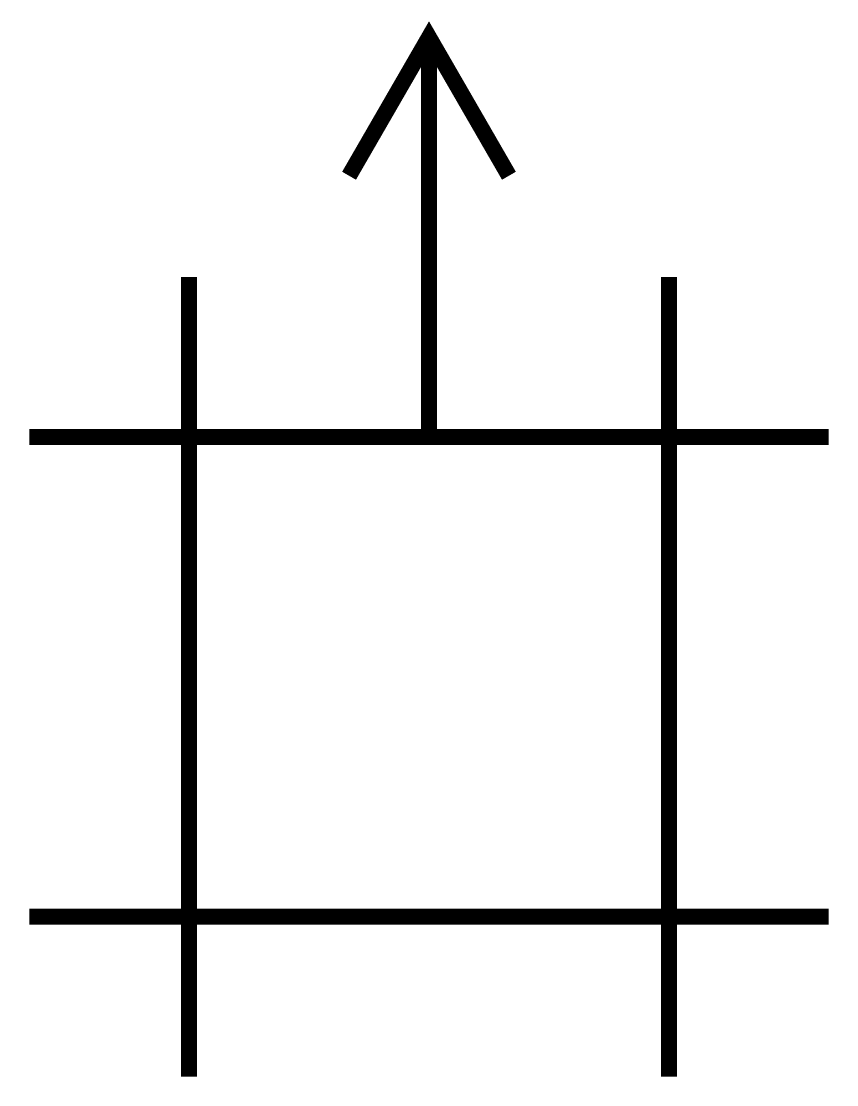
# Model space of a CAD drawing. Extents: x -0.05 to 5.05, y -0.05 to 6.6.
import ezdxf

# ---------------------------------------------------------------- set-up
doc = ezdxf.new("R2010")
doc.units = 0
doc.header["$MEASUREMENT"] = 0
doc.layers.get('0').update_dxf_attribs({"linetype": 'CONTINUOUS'})

msp = doc.modelspace()

# ---------------------------------------------------------------- linework, layer by layer
at = {"const_width": 0.1}
for points in [[(2, 5.634), (2.5, 6.5), (3, 5.634)], [(2.5, 4), (2.5, 6.5)]]:
    msp.add_lwpolyline(points, dxfattribs=at)
for points in [[(1, 0, 0.1, 0.1, 0), (1, 5, 0.1, 0.1, 0)], [(4, 5, 0.1, 0.1, 0), (4, 0, 0.1, 0.1, 0)], [(0, 4, 0.1, 0.1, 0), (5, 4, 0.1, 0.1, 0)], [(5, 1, 0.1, 0.1, 0), (0, 1, 0.1, 0.1, 0)]]:
    msp.add_lwpolyline(points, format="xyseb")

doc.saveas('drawing.dxf')
